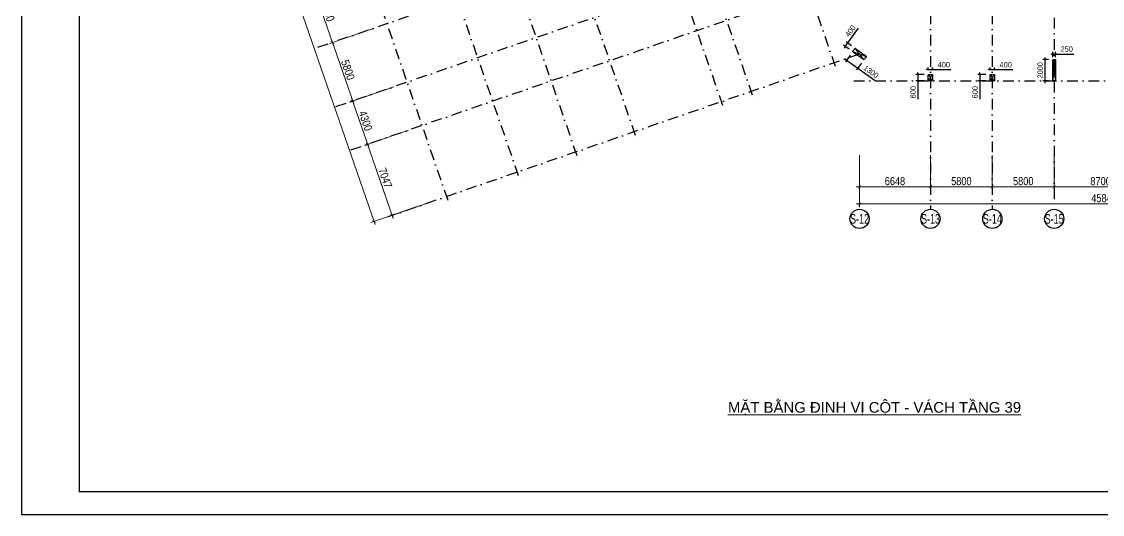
# Model space of a CAD drawing. Header units: millimetres. Extents: x 13965 to 1327256, y -72704 to 46237.
# Drawn here: x 974147 to 1075454, y -72704 to -26497 of the extents above; entities that cross this region are included whole.
import ezdxf
from ezdxf.enums import TextEntityAlignment as Align

# ---------------------------------------------------------------- set-up
doc = ezdxf.new("R2010")
doc.units = ezdxf.units.MM
doc.header["$MEASUREMENT"] = 0
for name, pattern in [('DASHDOT', [1, 0.5, -0.25, 0, -0.25]), ('DASHED', [4.5, 3, -1.5]), ('ST_MBDV Cot vach 220805$0$HIDDEN', [0.375, 0.25, -0.125])]:
    doc.linetypes.add(name, pattern=pattern)
for name, color, linetype in [('AUDIT_I_220807103235-17', 50, 'Continuous'), ('ccu11-Dim', 8, 'Continuous'), ('ccu11-Khuat', 9, 'DASHED'), ('KC2-DIM', 251, 'Continuous'), ('KT-Dim', 8, 'Continuous'), ('KT-Luoi truc South Tower', 8, 'DASHDOT'), ('ST_MBDV Cot vach 220805$0$AUDIT_I_220805193045-5', 6, 'Continuous'), ('Xref_ST_MBDV Cot vach 30.7.2022|Xref_ST_MBDV Cot vach 30.7.2022|Xref_ST_MBDV Cot vach 30.7.2022|Xref_ST_MBDV Cot vach 30.7.2022|A-GRID-SYM', 50, 'Continuous')]:
    doc.layers.add(name, color=color, linetype=linetype)
for name, color, linetype, lineweight in [('KT-Kich thuoc', 159, 'Continuous', 18), ('KT-Net thay', 7, 'Continuous', 15), ('Xref_ST_MBDV Cot vach 30.7.2022|Xref_ST_MBDV Cot vach 30.7.2022|Xref_ST_MBDV Cot vach 30.7.2022|Xref_ST_MBDV Cot vach 30.7.2022|ccu12-Tencaukien', 9, 'Continuous', 15)]:
    doc.layers.add(name, color=color, linetype=linetype, lineweight=lineweight)
doc.styles.add('Arial', font='arial.ttf', dxfattribs={"width": 0.7})
doc.styles.add('Arial Narrow', font='ARIALN.TTF')
doc.styles.add('HBA-Text', font='GOTHIC.TTF')
doc.dimstyles.new('ccu12-200', dxfattribs={"dimscale": 200, "dimtxt": 2.5, "dimasz": 1, "dimexe": 1, "dimexo": 2, "dimgap": 1, "dimtad": 1, "dimdec": 0, "dimdsep": 46, "dimtxsty": 'Arial Narrow', "dimblk": 'ARCHTICK', "dimcen": -1, "dimdle": 1, "dimclrd": 256, "dimclre": 256, "dimclrt": 3, "dimadec": 0, "dimazin": 2, "dimtfac": 0.1, "dimtdec": 0, "dimtmove": 0, "dimatfit": 1, "dimldrblk": 'ARCHTICK', "dimfxl": 1, "dimtvp": 0.833333, "dimtolj": 1, "dimtzin": 12, "dimarcsym": 0})
doc.dimstyles.new('CCU_1-300', dxfattribs={"dimscale": 300, "dimtxt": 2.5, "dimasz": 1, "dimexe": 1, "dimexo": 2, "dimgap": 0.5, "dimtad": 1, "dimdec": 0, "dimdsep": 46, "dimtxsty": 'Arial Narrow', "dimblk": 'ARCHTICK', "dimcen": -1, "dimdle": 1, "dimclrd": 256, "dimclre": 256, "dimclrt": 3, "dimadec": 0, "dimazin": 2, "dimtfac": 0.1, "dimtdec": 0, "dimtix": 1, "dimtmove": 2, "dimatfit": 1, "dimfxl": 1, "dimtvp": 0.833333, "dimtolj": 1, "dimtzin": 12, "dimarcsym": 0})

# ---------------------------------------------------------------- blocks, each defined once
blk = doc.blocks.new('_ArchTick')
at = {"color": 0, "const_width": 0.15}
blk.add_lwpolyline([(-0.5, -0.5), (0.5, 0.5)], dxfattribs=at)
blk = doc.blocks.new('*D1047')
at = {"layer": 'Defpoints', "color": 0, "transparency": 16777216}
for p in [(-52171, 1204), (-6323, 1204), (-6323, -3959)]:
    blk.add_point(p, dxfattribs=at)
at = {"layer": 'KT-Kich thuoc', "lineweight": -2, "transparency": 16777216}
for p, q in [((-52171, 604), (-52171, -4259)), ((-6323, 604), (-6323, -4259)), ((-52471, -3959), (-6023, -3959))]:
    blk.add_line(p, q, dxfattribs=at)
at = {"layer": 'KT-Kich thuoc', "lineweight": -2, "transparency": 16777216, "xscale": 300, "yscale": 300, "zscale": 300, "rotation": 180}
blk.add_blockref('_ArchTick', (-52171, -3959), dxfattribs=at)
at = {"layer": 'KT-Kich thuoc', "lineweight": -2, "transparency": 16777216, "xscale": 300, "yscale": 300, "zscale": 300}
blk.add_blockref('_ArchTick', (-6323, -3959), dxfattribs=at)
at = {"layer": 'KT-Kich thuoc', "color": 3, "transparency": 16777216, "insert": (-29247, -3426), "char_height": 750, "attachment_point": 5, "style": 'Arial Narrow'}
blk.add_mtext('\\A1;45848', dxfattribs=at)
blk = doc.blocks.new('*D1049')
at = {"layer": 'Defpoints', "color": 0, "transparency": 16777216}
for p in [(-52171, 1204), (-45523, 1204, 0), (-45523, -2359)]:
    blk.add_point(p, dxfattribs=at)
at = {"layer": 'KT-Kich thuoc', "lineweight": -2, "transparency": 16777216}
for p, q in [((-52171, 604), (-52171, -2659)), ((-45523, 604), (-45523, -2659)), ((-52471, -2359), (-45223, -2359))]:
    blk.add_line(p, q, dxfattribs=at)
at = {"layer": 'KT-Kich thuoc', "lineweight": -2, "transparency": 16777216, "xscale": 300, "yscale": 300, "zscale": 300, "rotation": 180}
blk.add_blockref('_ArchTick', (-52171, -2359), dxfattribs=at)
at = {"layer": 'KT-Kich thuoc', "lineweight": -2, "transparency": 16777216, "xscale": 300, "yscale": 300, "zscale": 300}
blk.add_blockref('_ArchTick', (-45523, -2359), dxfattribs=at)
at = {"layer": 'KT-Kich thuoc', "color": 3, "transparency": 16777216, "insert": (-48847, -1826), "char_height": 750, "attachment_point": 5, "style": 'Arial Narrow'}
blk.add_mtext('\\A1;6648', dxfattribs=at)
blk = doc.blocks.new('*D1050')
at = {"layer": 'Defpoints', "color": 0, "transparency": 16777216}
for p in [(-110864, 40661, 0), (-91942, -3636), (-97678, -5616)]:
    blk.add_point(p, dxfattribs=at)
at = {"layer": 'KT-Kich thuoc', "lineweight": -2, "transparency": 16777216}
for p, q in [((-111431, 40465), (-113642, 39702)), ((-113456, 40083), (-97581, -5900)), ((-92509, -3831), (-97962, -5714))]:
    blk.add_line(p, q, dxfattribs=at)
at = {"layer": 'KT-Kich thuoc', "lineweight": -2, "transparency": 16777216, "xscale": 300, "yscale": 300, "zscale": 300}
for p, rotation in [((-113358, 39800), 109.0471379637702), ((-97678, -5616), 289.0471379637702)]:
    blk.add_blockref('_ArchTick', p, dxfattribs=dict(at, rotation=rotation))
at = {"layer": 'KT-Kich thuoc', "color": 3, "transparency": 16777216, "insert": (-105015, 17266), "char_height": 750, "attachment_point": 5, "rotation": 289.04714, "style": 'Arial Narrow'}
blk.add_mtext('\\A1;48047', dxfattribs=at)
blk = doc.blocks.new('*D1052')
at = {"layer": 'Defpoints', "color": 0, "transparency": 16777216}
for p in [(-99052, 18185, 0), (-97162, 12702, 0), (-101573, 11179)]:
    blk.add_point(p, dxfattribs=at)
at = {"layer": 'KT-Kich thuoc', "lineweight": -2, "transparency": 16777216}
for p, q in [((-99620, 17989), (-103749, 16564)), ((-103563, 16945), (-101475, 10896)), ((-97729, 12506), (-101856, 11081))]:
    blk.add_line(p, q, dxfattribs=at)
at = {"layer": 'KT-Kich thuoc', "lineweight": -2, "transparency": 16777216, "xscale": 300, "yscale": 300, "zscale": 300}
for p, rotation in [((-103466, 16662), 109.0471379637702), ((-101573, 11179), 289.0471379637702)]:
    blk.add_blockref('_ArchTick', p, dxfattribs=dict(at, rotation=rotation))
at = {"layer": 'KT-Kich thuoc', "color": 3, "transparency": 16777216, "insert": (-102015, 14094), "char_height": 750, "attachment_point": 5, "rotation": 289.04714, "style": 'Arial Narrow'}
blk.add_mtext('\\A1;5800', dxfattribs=at)
blk = doc.blocks.new('*D1053')
at = {"layer": 'Defpoints', "color": 0, "transparency": 16777216}
for p in [(-97162, 12702, 0), (-95267, 7220, 0), (-99682, 5696)]:
    blk.add_point(p, dxfattribs=at)
at = {"layer": 'KT-Kich thuoc', "lineweight": -2, "transparency": 16777216}
for p, q in [((-97729, 12506), (-101858, 11080)), ((-101673, 11462), (-99584, 5412)), ((-95834, 7024), (-99966, 5598))]:
    blk.add_line(p, q, dxfattribs=at)
at = {"layer": 'KT-Kich thuoc', "lineweight": -2, "transparency": 16777216, "xscale": 300, "yscale": 300, "zscale": 300}
for p, rotation in [((-101575, 11178), 109.0471379637702), ((-99682, 5696), 289.0471379637702)]:
    blk.add_blockref('_ArchTick', p, dxfattribs=dict(at, rotation=rotation))
at = {"layer": 'KT-Kich thuoc', "color": 3, "transparency": 16777216, "insert": (-100125, 8611), "char_height": 750, "attachment_point": 5, "rotation": 289.04714, "style": 'Arial Narrow'}
blk.add_mtext('\\A1;5800', dxfattribs=at)
blk = doc.blocks.new('*D1054')
at = {"layer": 'Defpoints', "color": 0, "transparency": 16777216}
for p in [(-95267, 7220, 0), (-93864, 3156, 0), (-98277, 1632)]:
    blk.add_point(p, dxfattribs=at)
at = {"layer": 'KT-Kich thuoc', "lineweight": -2, "transparency": 16777216}
for p, q in [((-95834, 7024), (-99963, 5599)), ((-99778, 5980), (-98179, 1348)), ((-94431, 2960), (-98560, 1534))]:
    blk.add_line(p, q, dxfattribs=at)
at = {"layer": 'KT-Kich thuoc', "lineweight": -2, "transparency": 16777216, "xscale": 300, "yscale": 300, "zscale": 300}
for p, rotation in [((-99680, 5697), 109.0471379637702), ((-98277, 1632), 289.0471379637702)]:
    blk.add_blockref('_ArchTick', p, dxfattribs=dict(at, rotation=rotation))
at = {"layer": 'KT-Kich thuoc', "color": 3, "transparency": 16777216, "insert": (-98475, 3838), "char_height": 750, "attachment_point": 5, "rotation": 289.04714, "style": 'Arial Narrow'}
blk.add_mtext('\\A1;4300', dxfattribs=at)
blk = doc.blocks.new('*D1055')
at = {"layer": 'Defpoints', "color": 0, "transparency": 16777216}
for p in [(-93864, 3156, 0), (-91564, -3505, 0), (-95977, -5029)]:
    blk.add_point(p, dxfattribs=at)
at = {"layer": 'KT-Kich thuoc', "lineweight": -2, "transparency": 16777216}
for p, q in [((-94431, 2960), (-98560, 1534)), ((-98375, 1916), (-95879, -5312)), ((-92131, -3701), (-96261, -5127))]:
    blk.add_line(p, q, dxfattribs=at)
at = {"layer": 'KT-Kich thuoc', "lineweight": -2, "transparency": 16777216, "xscale": 300, "yscale": 300, "zscale": 300}
for p, rotation in [((-98277, 1632), 109.0471379637702), ((-95977, -5029), 289.0471379637702)]:
    blk.add_blockref('_ArchTick', p, dxfattribs=dict(at, rotation=rotation))
at = {"layer": 'KT-Kich thuoc', "color": 3, "transparency": 16777216, "insert": (-96623, -1524), "char_height": 750, "attachment_point": 5, "rotation": 289.04714, "style": 'Arial Narrow'}
blk.add_mtext('\\A1;7047', dxfattribs=at)
blk = doc.blocks.new('*D1074')
at = {"layer": 'Defpoints', "color": 0, "transparency": 16777216}
for p in [(-45523, 1204, 0), (-39723, 1204), (-39723, -2359)]:
    blk.add_point(p, dxfattribs=at)
at = {"layer": 'KT-Kich thuoc', "lineweight": -2, "transparency": 16777216}
for p, q in [((-45523, 604), (-45523, -2659)), ((-39723, 604), (-39723, -2659)), ((-45823, -2359), (-39423, -2359))]:
    blk.add_line(p, q, dxfattribs=at)
at = {"layer": 'KT-Kich thuoc', "lineweight": -2, "transparency": 16777216, "xscale": 300, "yscale": 300, "zscale": 300, "rotation": 180}
blk.add_blockref('_ArchTick', (-45523, -2359), dxfattribs=at)
at = {"layer": 'KT-Kich thuoc', "lineweight": -2, "transparency": 16777216, "xscale": 300, "yscale": 300, "zscale": 300}
blk.add_blockref('_ArchTick', (-39723, -2359), dxfattribs=at)
at = {"layer": 'KT-Kich thuoc', "color": 3, "transparency": 16777216, "insert": (-42623, -1826), "char_height": 750, "attachment_point": 5, "style": 'Arial Narrow'}
blk.add_mtext('\\A1;5800', dxfattribs=at)
blk = doc.blocks.new('*D1075')
at = {"layer": 'Defpoints', "color": 0, "transparency": 16777216}
for p in [(-39723, 1204), (-33923, 1204), (-33923, -2359)]:
    blk.add_point(p, dxfattribs=at)
at = {"layer": 'KT-Kich thuoc', "lineweight": -2, "transparency": 16777216}
for p, q in [((-39723, 604), (-39723, -2659)), ((-33923, 604), (-33923, -2659)), ((-40023, -2359), (-33623, -2359))]:
    blk.add_line(p, q, dxfattribs=at)
at = {"layer": 'KT-Kich thuoc', "lineweight": -2, "transparency": 16777216, "xscale": 300, "yscale": 300, "zscale": 300, "rotation": 180}
blk.add_blockref('_ArchTick', (-39723, -2359), dxfattribs=at)
at = {"layer": 'KT-Kich thuoc', "lineweight": -2, "transparency": 16777216, "xscale": 300, "yscale": 300, "zscale": 300}
blk.add_blockref('_ArchTick', (-33923, -2359), dxfattribs=at)
at = {"layer": 'KT-Kich thuoc', "color": 3, "transparency": 16777216, "insert": (-36823, -1826), "char_height": 750, "attachment_point": 5, "style": 'Arial Narrow'}
blk.add_mtext('\\A1;5800', dxfattribs=at)
blk = doc.blocks.new('*D1076')
at = {"layer": 'Defpoints', "color": 0, "transparency": 16777216}
for p in [(-33923, 1204), (-25223, 1204), (-25223, -2359)]:
    blk.add_point(p, dxfattribs=at)
at = {"layer": 'KT-Kich thuoc', "lineweight": -2, "transparency": 16777216}
for p, q in [((-33923, 604), (-33923, -2659)), ((-25223, 604), (-25223, -2659)), ((-34223, -2359), (-24923, -2359))]:
    blk.add_line(p, q, dxfattribs=at)
at = {"layer": 'KT-Kich thuoc', "lineweight": -2, "transparency": 16777216, "xscale": 300, "yscale": 300, "zscale": 300, "rotation": 180}
blk.add_blockref('_ArchTick', (-33923, -2359), dxfattribs=at)
at = {"layer": 'KT-Kich thuoc', "lineweight": -2, "transparency": 16777216, "xscale": 300, "yscale": 300, "zscale": 300}
blk.add_blockref('_ArchTick', (-25223, -2359), dxfattribs=at)
at = {"layer": 'KT-Kich thuoc', "color": 3, "transparency": 16777216, "insert": (-29573, -1826), "char_height": 750, "attachment_point": 5, "style": 'Arial Narrow'}
blk.add_mtext('\\A1;8700', dxfattribs=at)
blk = doc.blocks.new('GRID-SYM-flat-73')
at = {"layer": 'Xref_ST_MBDV Cot vach 30.7.2022|Xref_ST_MBDV Cot vach 30.7.2022|Xref_ST_MBDV Cot vach 30.7.2022|Xref_ST_MBDV Cot vach 30.7.2022|A-GRID-SYM'}
blk.add_circle((0, 0, 0), 900, dxfattribs=at)
at = {"layer": 'Xref_ST_MBDV Cot vach 30.7.2022|Xref_ST_MBDV Cot vach 30.7.2022|Xref_ST_MBDV Cot vach 30.7.2022|Xref_ST_MBDV Cot vach 30.7.2022|A-GRID-SYM', "style": 'HBA-Text'}
blk.add_attdef('GRID', text='', height=900, rotation=359.63025, dxfattribs=at).set_placement((0, 0, 0), align=Align.MIDDLE_CENTER)
blk = doc.blocks.new('Khung ten_A1', base_point=(-3406704, 253379))
at = {"layer": 'Defpoints', "color": 1}
blk.add_lwpolyline([(84100, 0), (84100, 59471), (0, 59471), (0, 0)], close=True, dxfattribs=at)
at = {"layer": 'KT-Net thay', "const_width": 60}
blk.add_lwpolyline([(2700, 1071), (83100, 1071), (83100, 58471), (2700, 58471)], close=True, dxfattribs=at)
blk = doc.blocks.new('*D924')
at = {"layer": 'Defpoints', "color": 0, "transparency": 16777216}
for p in [(1051585, -28502), (1052042, -29323, 0), (1052275, -28998, 0)]:
    blk.add_point(p, dxfattribs=at)
at = {"layer": 'KC2-DIM', "lineweight": -2, "transparency": 16777216}
for p, q in [((1051585, -28502), (1052588, -27104)), ((1051717, -29090), (1051189, -28711)), ((1051352, -28828), (1051235, -28990)), ((1051352, -28828), (1051585, -28502)), ((1051950, -28765), (1051422, -28386))]:
    blk.add_line(p, q, dxfattribs=at)
at = {"layer": 'KC2-DIM', "lineweight": -2, "transparency": 16777216, "xscale": 200, "yscale": 200, "zscale": 200}
for p, rotation in [((1051585, -28502), 234.3594182245146), ((1051352, -28828), 54.35941822451453)]:
    blk.add_blockref('_ArchTick', p, dxfattribs=dict(at, rotation=rotation))
at = {"layer": 'KC2-DIM', "color": 3, "transparency": 16777216, "insert": (1051833, -27375), "char_height": 500, "attachment_point": 5, "rotation": 54.35942, "style": 'Arial Narrow'}
blk.add_mtext('\\A1;400', dxfattribs=at)
blk = doc.blocks.new('*D925')
at = {"layer": 'Defpoints', "color": 0, "transparency": 16777216}
for p in [(1052042, -29323, 0), (1053099, -30080, 0), (1052532, -30871)]:
    blk.add_point(p, dxfattribs=at)
at = {"layer": 'KC2-DIM', "lineweight": -2, "transparency": 16777216}
for p, q in [((1051476, -30113), (1051313, -29997)), ((1051809, -29648), (1051359, -30276)), ((1051476, -30113), (1052532, -30871)), ((1052866, -30405), (1052415, -31033)), ((1052532, -30871), (1054145, -32027))]:
    blk.add_line(p, q, dxfattribs=at)
at = {"layer": 'KC2-DIM', "lineweight": -2, "transparency": 16777216, "xscale": 200, "yscale": 200, "zscale": 200}
for p, rotation in [((1051476, -30113), 324.3594182244844), ((1052532, -30871), 144.3594182244844)]:
    blk.add_blockref('_ArchTick', p, dxfattribs=dict(at, rotation=rotation))
at = {"layer": 'KC2-DIM', "color": 3, "transparency": 16777216, "insert": (1053766, -31196), "char_height": 500, "attachment_point": 5, "rotation": 324.35942, "style": 'Arial Narrow'}
blk.add_mtext('\\A1;1300', dxfattribs=at)
blk = doc.blocks.new('*D928')
at = {"layer": 'Defpoints', "color": 0, "transparency": 16777216}
for p in [(1058169, -32064), (1059135, -31464, 0), (1059135, -32064, 0)]:
    blk.add_point(p, dxfattribs=at)
at = {"layer": 'KC2-DIM', "lineweight": -2, "transparency": 16777216}
for p, q in [((1058169, -31464), (1058169, -31264)), ((1058735, -31464), (1057969, -31464)), ((1058735, -32064), (1057969, -32064)), ((1058169, -31464), (1058169, -32064)), ((1058169, -32064), (1058169, -33771))]:
    blk.add_line(p, q, dxfattribs=at)
at = {"layer": 'KC2-DIM', "lineweight": -2, "transparency": 16777216, "xscale": 200, "yscale": 200, "zscale": 200}
for p, rotation in [((1058169, -31464), 270), ((1058169, -32064), 90)]:
    blk.add_blockref('_ArchTick', p, dxfattribs=dict(at, rotation=rotation))
at = {"layer": 'KC2-DIM', "color": 3, "transparency": 16777216, "insert": (1057714, -33117), "char_height": 500, "attachment_point": 5, "rotation": 90, "style": 'Arial Narrow'}
blk.add_mtext('\\A1;600', dxfattribs=at)
blk = doc.blocks.new('*D929')
at = {"layer": 'Defpoints', "color": 0, "transparency": 16777216}
for p in [(1059535, -30998), (1059135, -31464, 0), (1059535, -31464, 0)]:
    blk.add_point(p, dxfattribs=at)
at = {"layer": 'KC2-DIM', "lineweight": -2, "transparency": 16777216}
for p, q in [((1059135, -30998), (1058935, -30998)), ((1059135, -31064), (1059135, -30798)), ((1059135, -30998), (1059535, -30998)), ((1059535, -31064), (1059535, -30798)), ((1059535, -30998), (1061256, -30998))]:
    blk.add_line(p, q, dxfattribs=at)
at = {"layer": 'KC2-DIM', "lineweight": -2, "transparency": 16777216, "xscale": 200, "yscale": 200, "zscale": 200}
blk.add_blockref('_ArchTick', (1059135, -30998), dxfattribs=at)
at = {"layer": 'KC2-DIM', "lineweight": -2, "transparency": 16777216, "xscale": 200, "yscale": 200, "zscale": 200, "rotation": 180}
blk.add_blockref('_ArchTick', (1059535, -30998), dxfattribs=at)
at = {"layer": 'KC2-DIM', "color": 3, "transparency": 16777216, "insert": (1060595, -30543), "char_height": 500, "attachment_point": 5, "style": 'Arial Narrow'}
blk.add_mtext('\\A1;400', dxfattribs=at)
blk = doc.blocks.new('*D930')
at = {"layer": 'Defpoints', "color": 0, "transparency": 16777216}
for p in [(1063969, -32064), (1064935, -31464, 0), (1064935, -32064, 0)]:
    blk.add_point(p, dxfattribs=at)
at = {"layer": 'KC2-DIM', "lineweight": -2, "transparency": 16777216}
for p, q in [((1063969, -31464), (1063969, -31264)), ((1064535, -31464), (1063769, -31464)), ((1064535, -32064), (1063769, -32064)), ((1063969, -31464), (1063969, -32064)), ((1063969, -32064), (1063969, -33771))]:
    blk.add_line(p, q, dxfattribs=at)
at = {"layer": 'KC2-DIM', "lineweight": -2, "transparency": 16777216, "xscale": 200, "yscale": 200, "zscale": 200}
for p, rotation in [((1063969, -31464), 270), ((1063969, -32064), 90)]:
    blk.add_blockref('_ArchTick', p, dxfattribs=dict(at, rotation=rotation))
at = {"layer": 'KC2-DIM', "color": 3, "transparency": 16777216, "insert": (1063514, -33117), "char_height": 500, "attachment_point": 5, "rotation": 90, "style": 'Arial Narrow'}
blk.add_mtext('\\A1;600', dxfattribs=at)
blk = doc.blocks.new('*D931')
at = {"layer": 'Defpoints', "color": 0, "transparency": 16777216}
for p in [(1065335, -30998), (1064935, -31464, 0), (1065335, -31464, 0)]:
    blk.add_point(p, dxfattribs=at)
at = {"layer": 'KC2-DIM', "lineweight": -2, "transparency": 16777216}
for p, q in [((1064935, -30998), (1064735, -30998)), ((1064935, -31064), (1064935, -30798)), ((1064935, -30998), (1065335, -30998)), ((1065335, -31064), (1065335, -30798)), ((1065335, -30998), (1067056, -30998))]:
    blk.add_line(p, q, dxfattribs=at)
at = {"layer": 'KC2-DIM', "lineweight": -2, "transparency": 16777216, "xscale": 200, "yscale": 200, "zscale": 200}
blk.add_blockref('_ArchTick', (1064935, -30998), dxfattribs=at)
at = {"layer": 'KC2-DIM', "lineweight": -2, "transparency": 16777216, "xscale": 200, "yscale": 200, "zscale": 200, "rotation": 180}
blk.add_blockref('_ArchTick', (1065335, -30998), dxfattribs=at)
at = {"layer": 'KC2-DIM', "color": 3, "transparency": 16777216, "insert": (1066395, -30543), "char_height": 500, "attachment_point": 5, "style": 'Arial Narrow'}
blk.add_mtext('\\A1;400', dxfattribs=at)
blk = doc.blocks.new('*D806')
at = {"layer": 'Defpoints', "color": 0, "transparency": 16777216}
for p in [(1070077, -30064), (1070810, -30064, 0), (1070810, -32064, 0)]:
    blk.add_point(p, dxfattribs=at)
at = {"layer": 'KC2-DIM', "lineweight": -2, "transparency": 16777216}
for p, q in [((1070410, -30064), (1069877, -30064)), ((1070077, -32264), (1070077, -29864)), ((1070410, -32064), (1069877, -32064))]:
    blk.add_line(p, q, dxfattribs=at)
at = {"layer": 'KC2-DIM', "lineweight": -2, "transparency": 16777216, "xscale": 200, "yscale": 200, "zscale": 200}
for p, rotation in [((1070077, -30064), 90), ((1070077, -32064), 270)]:
    blk.add_blockref('_ArchTick', p, dxfattribs=dict(at, rotation=rotation))
at = {"layer": 'KC2-DIM', "color": 3, "transparency": 16777216, "insert": (1069622, -31064), "char_height": 500, "attachment_point": 5, "rotation": 90, "style": 'Arial Narrow'}
blk.add_mtext('\\A1;2000', dxfattribs=at)
blk = doc.blocks.new('*D807')
at = {"layer": 'Defpoints', "color": 0, "transparency": 16777216}
for p in [(1070810, -30224, 0), (1071060, -29538), (1071060, -30224, 0)]:
    blk.add_point(p, dxfattribs=at)
at = {"layer": 'KC2-DIM', "lineweight": -2, "transparency": 16777216}
for p, q in [((1070810, -29824), (1070810, -29338)), ((1071060, -29824), (1071060, -29338)), ((1070810, -29538), (1070610, -29538)), ((1070810, -29538), (1071060, -29538)), ((1071060, -29538), (1072771, -29538))]:
    blk.add_line(p, q, dxfattribs=at)
at = {"layer": 'KC2-DIM', "lineweight": -2, "transparency": 16777216, "xscale": 200, "yscale": 200, "zscale": 200}
blk.add_blockref('_ArchTick', (1070810, -29538), dxfattribs=at)
at = {"layer": 'KC2-DIM', "lineweight": -2, "transparency": 16777216, "xscale": 200, "yscale": 200, "zscale": 200, "rotation": 180}
blk.add_blockref('_ArchTick', (1071060, -29538), dxfattribs=at)
at = {"layer": 'KC2-DIM', "color": 3, "transparency": 16777216, "insert": (1072116, -29083), "char_height": 500, "attachment_point": 5, "style": 'Arial Narrow'}
blk.add_mtext('\\A1;250', dxfattribs=at)
blk = doc.blocks.new('*U1014')
at = {"color": 6, "linetype": 'ST_MBDV Cot vach 220805$0$HIDDEN', "ltscale": 10}
for p, q in [((-75, 825), (-475, -475)), ((-75, -475), (-475, 825))]:
    blk.add_line(p, q, dxfattribs=at)
blk.add_lwpolyline([(-475, -475), (-75, -475), (-75, 825), (-475, 825)], close=True, dxfattribs=at)
blk = doc.blocks.new('*U1012')
at = {"color": 6, "linetype": 'ST_MBDV Cot vach 220805$0$HIDDEN', "ltscale": 10}
for p, q in [((-75, 125), (-475, -475)), ((-75, -475), (-475, 125))]:
    blk.add_line(p, q, dxfattribs=at)
blk.add_lwpolyline([(-475, -475), (-75, -475), (-75, 125), (-475, 125)], close=True, dxfattribs=at)
blk = doc.blocks.new('*U1011')
at = {"color": 6, "linetype": 'ST_MBDV Cot vach 220805$0$HIDDEN', "ltscale": 10}
for p, q in [((-225, 1525), (-475, -475)), ((-225, -475), (-475, 1525))]:
    blk.add_line(p, q, dxfattribs=at)
blk.add_lwpolyline([(-475, -475), (-225, -475), (-225, 1525), (-475, 1525)], close=True, dxfattribs=at)
blk = doc.blocks.new('*U1013')
at = {"color": 6, "linetype": 'ST_MBDV Cot vach 220805$0$HIDDEN', "ltscale": 10}
for p, q in [((-75, 125), (-475, -475)), ((-75, -475), (-475, 125))]:
    blk.add_line(p, q, dxfattribs=at)
blk.add_lwpolyline([(-475, -475), (-75, -475), (-75, 125), (-475, 125)], close=True, dxfattribs=at)
blk = doc.blocks.new('MBCV-T39')
at = {"layer": 'ST_MBDV Cot vach 220805$0$AUDIT_I_220805193045-5', "linetype": 'ByBlock', "xscale": -1}
for name, p, rotation in [('*U1014', (-38916, -17300, 0), 54.35941822448696), ('*U1011', (-21000, -19025, 0), 359.9999999999985), ('*U1013', (-32525, -19025, 0), 359.9999999999985), ('*U1012', (-26725, -19025, 0), 359.9999999999985)]:
    blk.add_blockref(name, p, dxfattribs=dict(at, rotation=rotation))
blk = doc.blocks.new('Asix South Tower')
at = {"layer": 'KT-Luoi truc South Tower', "ltscale": 2000}
for p, q in [((-72397.8, 60940.8), (-54232.5, 8325.6)), ((-80172.4, 58256.6), (-62007.1, 5641.4)), ((-82960.9, 57293.9), (-64795.6, 4678.7)), ((-91137.3, 54471), (-72972, 1855.8)), ((-96619.8, 52578.2), (-78454.5, -37)), ((-102102.2, 50685.3), (-83937, -1929.8)), ((-108719, 48400.9), (-90553.7, -4214.3)), ((-33923, 33491.9), (-33923, -4459.1)), ((-37735.1, 33218.9), (-103274.2, 10591.7)), ((-45523, 29903.8), (-45523, -4459.1)), ((-39723, 29903.8), (-39723, -4459.1)), ((-47391.3, 23749.2), (-101381.4, 5109.2)), ((-45988, 19684.6), (-99978.1, 1044.6)), ((-52170.8, 10095.3), (-96381.5, -5168.4)), ((-52698.1, 7570.4), (10118.8, 7570.4))]:
    blk.add_line(p, q, dxfattribs=at)
at = {"layer": 'KT-Dim'}
ref = blk.add_blockref('GRID-SYM-flat-73', (-52165.7, -5359.1, 0), dxfattribs=dict(at, rotation=0.325197994598278))
ref.add_attrib('GRID', 'S-12', dxfattribs={"layer": 'AUDIT_I_220807103235-17', "height": 900, "style": 'HBA-Text', "width": 0.7}).set_placement((-52165.7, -5359.1, 0), align=Align.MIDDLE_CENTER)
ref = blk.add_blockref('GRID-SYM-flat-73', (-45517.9, -5359.1, 0), dxfattribs=dict(at, rotation=0.325197994598278))
ref.add_attrib('GRID', 'S-13', dxfattribs={"layer": 'AUDIT_I_220807103235-17', "height": 900, "style": 'HBA-Text', "width": 0.7}).set_placement((-45517.9, -5359.1, 0), align=Align.MIDDLE_CENTER)
ref = blk.add_blockref('GRID-SYM-flat-73', (-39717.9, -5359.1, 0), dxfattribs=dict(at, rotation=0.325197994598278))
ref.add_attrib('GRID', 'S-14', dxfattribs={"layer": 'AUDIT_I_220807103235-17', "height": 900, "style": 'HBA-Text', "width": 0.7}).set_placement((-39717.9, -5359.1, 0), align=Align.MIDDLE_CENTER)
ref = blk.add_blockref('GRID-SYM-flat-73', (-33917.9, -5359.1, 0), dxfattribs=dict(at, rotation=0.325197994598278))
ref.add_attrib('GRID', 'S-15', dxfattribs={"layer": 'AUDIT_I_220807103235-17', "height": 900, "style": 'HBA-Text', "width": 0.7}).set_placement((-33917.9, -5359.1, 0), align=Align.MIDDLE_CENTER)
at = {"layer": 'KT-Kich thuoc'}
for base, p1, p2, picture, middle in [((-97678.5, -5616.2), (-110863.9, 40661.1, 0), (-91942.1, -3635.7), '*D1050', (-105014.6, 17265.8)), ((-101572.7, 11179.1), (-99052.5, 18185.1, 0), (-97161.7, 12702, 0), '*D1052', (-102015.4, 14094.2)), ((-99682, 5695.9), (-97161.7, 12702, 0), (-95266.9, 7220.2, 0), '*D1053', (-100124.6, 8611.1)), ((-98276.6, 1632.1), (-95266.9, 7220.2, 0), (-93863.6, 3155.6, 0), '*D1054', (-98474.5, 3838.3)), ((-95977.0017, -5028.7291), (-93863.5908, 3155.6426, 0.0001), (-91563.9698, -3505.1381, 0.0001), '*D1055', (-96623.0606, -1524.4195))]:
    dim = blk.add_linear_dim(base=base, p1=p1, p2=p2, angle=109.047138, dimstyle='CCU_1-300', dxfattribs=at)
    dim.commit()
    dim.dimension.update_dxf_attribs({"geometry": picture, "text_midpoint": middle})
for base, p1, p2, picture, middle in [((-6323, -3959.1), (-52170.8, 1204.1), (-6323, 1204.1), '*D1047', (-29246.9, -3426.2)), ((-45523, -2359.1), (-52170.8, 1204.1), (-45523, 1204.1, 0), '*D1049', (-48846.9, -1826.2)), ((-39723, -2359.1), (-45523, 1204.1, 0), (-39723, 1204.1), '*D1074', (-42623, -1826.2)), ((-33923, -2359.1), (-39723, 1204.1), (-33923, 1204.1), '*D1075', (-36823, -1826.2)), ((-25223, -2359.1), (-33923, 1204.1), (-25223, 1204.1), '*D1076', (-29573, -1826.2))]:
    dim = blk.add_linear_dim(base=base, p1=p1, p2=p2, dimstyle='CCU_1-300', dxfattribs=at)
    dim.commit()
    dim.dimension.update_dxf_attribs({"geometry": picture, "text_midpoint": middle})

msp = doc.modelspace()

# ---------------------------------------------------------------- block references
at = {"layer": 'ccu11-Dim', "xscale": 2.000000000621877, "yscale": 2.000000000621877, "zscale": 2.000000000621877}
msp.add_blockref('Khung ten_A1', (-5839261.6, 434054.5), dxfattribs=at)
at = {"layer": 'ccu11-Khuat'}
msp.add_blockref('MBCV-T39', (1091585, -12563.9), dxfattribs=at)
at = {"layer": 'KT-Kich thuoc'}
msp.add_blockref('Asix South Tower', (1104857.6, -39634.4), dxfattribs=at)

# ---------------------------------------------------------------- texts
at = {"layer": 'Xref_ST_MBDV Cot vach 30.7.2022|Xref_ST_MBDV Cot vach 30.7.2022|Xref_ST_MBDV Cot vach 30.7.2022|Xref_ST_MBDV Cot vach 30.7.2022|ccu12-Tencaukien', "color": 31, "style": 'Arial'}
msp.add_text('%%UMẶT BẰNG ĐỊNH VỊ CỘT - VÁCH TẦNG 39', height=1000, dxfattribs=at).set_placement((1054094.2, -63167.5, 0.1), align=Align.CENTER)

# ---------------------------------------------------------------- dimensions: what is measured, and where the dimension line sits
at = {"layer": 'KC2-DIM'}
for p2, distance, picture, middle in [((1052275.5, -28997.6, 0), 849.7, '*D924', (1051832.8, -27375.4)), ((1053098.9, -30080.2, 0), -972.8, '*D925', (1053766.3, -31195.5))]:
    dim = msp.add_aligned_dim(p1=(1052042.4, -29322.7, 0), p2=p2, distance=distance, dimstyle='ccu12-200', dxfattribs=at)
    dim.commit()
    dim.dimension.update_dxf_attribs({"geometry": picture, "text_midpoint": middle})
for base, p1, p2, picture, middle in [((1071060, -29537.8), (1070810, -30224.2, 0), (1071060, -30224.2, 0), '*D807', (1072115.6, -29082.5)), ((1059535, -30997.9), (1059135, -31463.8, 0), (1059535, -31463.8, 0), '*D929', (1060595.4, -30542.6)), ((1065335, -30997.9), (1064935, -31463.8, 0), (1065335, -31463.8, 0), '*D931', (1066395.4, -30542.6))]:
    dim = msp.add_linear_dim(base=base, p1=p1, p2=p2, dimstyle='ccu12-200', dxfattribs=at)
    dim.commit()
    dim.dimension.update_dxf_attribs({"geometry": picture, "text_midpoint": middle})
for base, p1, p2, picture, middle in [((1070076.9, -30063.8), (1070810, -32063.8, 0), (1070810, -30063.8, 0), '*D806', (1069621.7, -31063.8)), ((1058168.8, -32063.8), (1059135, -31463.8, 0), (1059135, -32063.8, 0), '*D928', (1057713.5, -33117.2)), ((1063968.8, -32063.8), (1064935, -31463.8, 0), (1064935, -32063.8, 0), '*D930', (1063513.5, -33117.2))]:
    dim = msp.add_linear_dim(base=base, p1=p1, p2=p2, angle=90, dimstyle='ccu12-200', dxfattribs=at)
    dim.commit()
    dim.dimension.update_dxf_attribs({"geometry": picture, "text_midpoint": middle})

doc.saveas('drawing.dxf')
